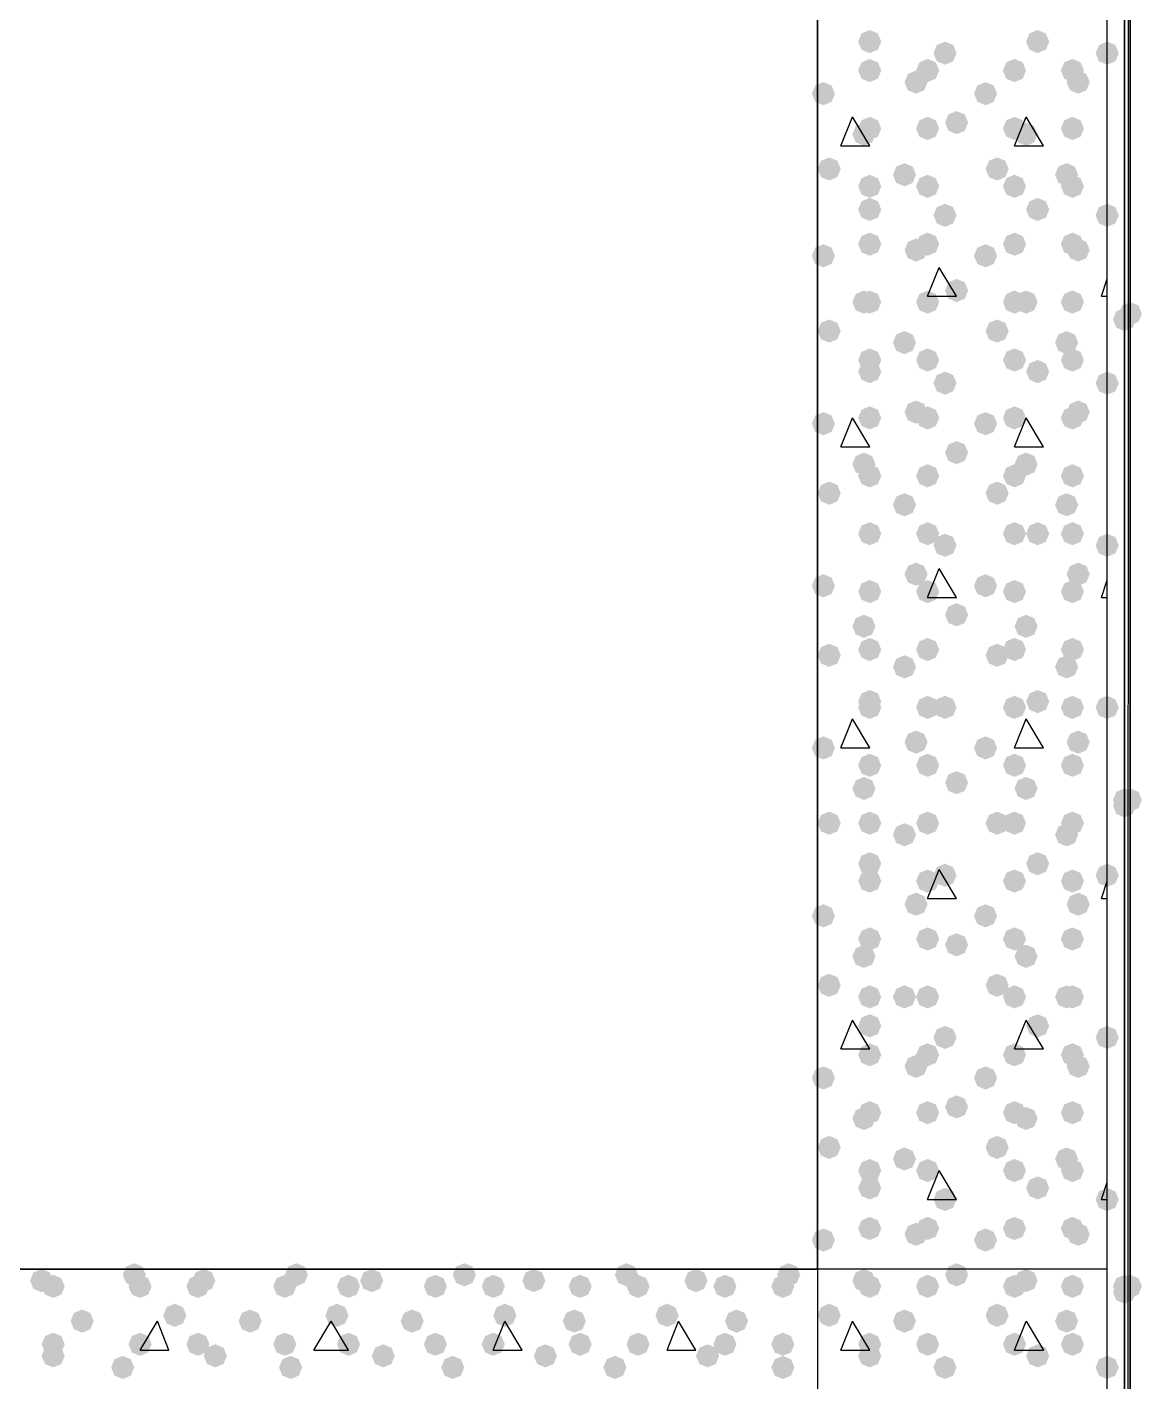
# Model space of a CAD drawing. Header units: millimetres. Extents: x 0 to 420, y 0 to 297.
# Drawn here: x 372.77 to 380.92, y 161.78 to 171.68 of the extents above; entities that cross this region are included whole.
import ezdxf

# ---------------------------------------------------------------- set-up
doc = ezdxf.new("R2010")
doc.units = ezdxf.units.MM
doc.layers.get('0').update_dxf_attribs({"linetype": 'CONTINUOUS'})

msp = doc.modelspace()

# ---------------------------------------------------------------- hatches: boundary and pattern name
at = {"true_color": 0x000007}
h = msp.add_hatch(color=0, dxfattribs=at)
h.paths.add_polyline_path([(380.788333, 226.271667), (380.788333, 82.677)], flags=0)
h.paths.add_polyline_path([(380.788333, 82.677), (380.788333, 226.271667)], flags=0)
at = {"true_color": 0x000008}
for points in [[(379.010333, 171.577), (378.985463, 171.517204), (378.925667, 171.492333), (378.865871, 171.517204), (378.841, 171.577), (378.865871, 171.636796), (378.925667, 171.661667), (378.985462, 171.636796)], [(379.560667, 171.492333), (379.535796, 171.432537), (379.476, 171.407667), (379.416204, 171.432537), (379.391333, 171.492333), (379.416204, 171.552129), (379.476, 171.577), (379.535796, 171.552129)], [(380.238, 171.577), (380.213129, 171.517204), (380.153333, 171.492333), (380.093538, 171.517204), (380.068667, 171.577), (380.093537, 171.636796), (380.153333, 171.661667), (380.213129, 171.636796)], [(380.746, 171.492333), (380.721129, 171.432537), (380.661333, 171.407667), (380.601537, 171.432537), (380.576667, 171.492333), (380.601537, 171.552129), (380.661333, 171.577), (380.721129, 171.552129)], [(379.010333, 171.365333), (378.985463, 171.305537), (378.925667, 171.280667), (378.865871, 171.305537), (378.841, 171.365333), (378.865871, 171.425129), (378.925667, 171.45), (378.985462, 171.425129)], [(379.433667, 171.365333), (379.408796, 171.305537), (379.349, 171.280667), (379.289204, 171.305537), (379.264333, 171.365333), (379.289204, 171.425129), (379.349, 171.45), (379.408796, 171.425129)], [(380.068667, 171.365333), (380.043796, 171.305537), (379.984, 171.280667), (379.924204, 171.305537), (379.899333, 171.365333), (379.924204, 171.425129), (379.984, 171.45), (380.043796, 171.425129)], [(380.492, 171.365333), (380.467129, 171.305537), (380.407333, 171.280667), (380.347538, 171.305537), (380.322667, 171.365333), (380.347537, 171.425129), (380.407333, 171.45), (380.467129, 171.425129)], [(378.671667, 171.196), (378.646796, 171.136204), (378.587, 171.111333), (378.527204, 171.136204), (378.502333, 171.196), (378.527204, 171.255796), (378.587, 171.280667), (378.646796, 171.255796)], [(379.349, 171.280667), (379.324129, 171.220871), (379.264333, 171.196), (379.204538, 171.220871), (379.179667, 171.280667), (379.204537, 171.340462), (379.264333, 171.365333), (379.324129, 171.340463)], [(379.857, 171.196), (379.832129, 171.136204), (379.772333, 171.111333), (379.712538, 171.136204), (379.687667, 171.196), (379.712537, 171.255796), (379.772333, 171.280667), (379.832129, 171.255796)], [(380.534333, 171.280667), (380.509462, 171.220871), (380.449667, 171.196), (380.389871, 171.220871), (380.365, 171.280667), (380.389871, 171.340462), (380.449667, 171.365333), (380.509462, 171.340463)], [(378.968, 170.899667), (378.943129, 170.839871), (378.883333, 170.815), (378.823537, 170.839871), (378.798667, 170.899667), (378.823537, 170.959462), (378.883333, 170.984333), (378.943129, 170.959463)], [(379.010333, 170.942), (378.985463, 170.882204), (378.925667, 170.857333), (378.865871, 170.882204), (378.841, 170.942), (378.865871, 171.001796), (378.925667, 171.026667), (378.985462, 171.001796)], [(379.433667, 170.942), (379.408796, 170.882204), (379.349, 170.857333), (379.289204, 170.882204), (379.264333, 170.942), (379.289204, 171.001796), (379.349, 171.026667), (379.408796, 171.001796)], [(379.645333, 170.984333), (379.620463, 170.924537), (379.560667, 170.899667), (379.500871, 170.924537), (379.476, 170.984333), (379.500871, 171.044129), (379.560667, 171.069), (379.620462, 171.044129)], [(380.068667, 170.942), (380.043796, 170.882204), (379.984, 170.857333), (379.924204, 170.882204), (379.899333, 170.942), (379.924204, 171.001796), (379.984, 171.026667), (380.043796, 171.001796)], [(380.153333, 170.899667), (380.128462, 170.839871), (380.068667, 170.815), (380.008871, 170.839871), (379.984, 170.899667), (380.008871, 170.959462), (380.068667, 170.984333), (380.128462, 170.959463)], [(380.492, 170.942), (380.467129, 170.882204), (380.407333, 170.857333), (380.347538, 170.882204), (380.322667, 170.942), (380.347537, 171.001796), (380.407333, 171.026667), (380.467129, 171.001796)], [(378.714, 170.645667), (378.689129, 170.585871), (378.629333, 170.561), (378.569537, 170.585871), (378.544667, 170.645667), (378.569537, 170.705462), (378.629333, 170.730333), (378.689129, 170.705463)], [(379.264333, 170.603333), (379.239462, 170.543537), (379.179667, 170.518667), (379.119871, 170.543537), (379.095, 170.603333), (379.119871, 170.663129), (379.179667, 170.688), (379.239462, 170.663129)], [(379.941667, 170.645667), (379.916796, 170.585871), (379.857, 170.561), (379.797204, 170.585871), (379.772333, 170.645667), (379.797204, 170.705462), (379.857, 170.730333), (379.916796, 170.705463)], [(380.449667, 170.603333), (380.424796, 170.543537), (380.365, 170.518667), (380.305204, 170.543537), (380.280333, 170.603333), (380.305204, 170.663129), (380.365, 170.688), (380.424796, 170.663129)], [(379.010333, 170.518667), (378.985463, 170.458871), (378.925667, 170.434), (378.865871, 170.458871), (378.841, 170.518667), (378.865871, 170.578462), (378.925667, 170.603333), (378.985462, 170.578463)], [(379.433667, 170.518667), (379.408796, 170.458871), (379.349, 170.434), (379.289204, 170.458871), (379.264333, 170.518667), (379.289204, 170.578462), (379.349, 170.603333), (379.408796, 170.578463)], [(380.068667, 170.518667), (380.043796, 170.458871), (379.984, 170.434), (379.924204, 170.458871), (379.899333, 170.518667), (379.924204, 170.578462), (379.984, 170.603333), (380.043796, 170.578463)], [(380.492, 170.518667), (380.467129, 170.458871), (380.407333, 170.434), (380.347538, 170.458871), (380.322667, 170.518667), (380.347537, 170.578462), (380.407333, 170.603333), (380.467129, 170.578463)], [(379.010333, 170.349333), (378.985463, 170.289537), (378.925667, 170.264667), (378.865871, 170.289537), (378.841, 170.349333), (378.865871, 170.409129), (378.925667, 170.434), (378.985462, 170.409129)], [(379.560667, 170.307), (379.535796, 170.247204), (379.476, 170.222333), (379.416204, 170.247204), (379.391333, 170.307), (379.416204, 170.366796), (379.476, 170.391667), (379.535796, 170.366796)], [(380.238, 170.349333), (380.213129, 170.289537), (380.153333, 170.264667), (380.093538, 170.289537), (380.068667, 170.349333), (380.093537, 170.409129), (380.153333, 170.434), (380.213129, 170.409129)], [(380.746, 170.307), (380.721129, 170.247204), (380.661333, 170.222333), (380.601537, 170.247204), (380.576667, 170.307), (380.601537, 170.366796), (380.661333, 170.391667), (380.721129, 170.366796)], [(378.671667, 170.010667), (378.646796, 169.950871), (378.587, 169.926), (378.527204, 169.950871), (378.502333, 170.010667), (378.527204, 170.070462), (378.587, 170.095333), (378.646796, 170.070463)], [(379.010333, 170.095333), (378.985463, 170.035537), (378.925667, 170.010667), (378.865871, 170.035537), (378.841, 170.095333), (378.865871, 170.155129), (378.925667, 170.18), (378.985462, 170.155129)], [(379.349, 170.053), (379.324129, 169.993204), (379.264333, 169.968333), (379.204538, 169.993204), (379.179667, 170.053), (379.204537, 170.112796), (379.264333, 170.137667), (379.324129, 170.112796)], [(379.433667, 170.095333), (379.408796, 170.035537), (379.349, 170.010667), (379.289204, 170.035537), (379.264333, 170.095333), (379.289204, 170.155129), (379.349, 170.18), (379.408796, 170.155129)], [(379.857, 170.010667), (379.832129, 169.950871), (379.772333, 169.926), (379.712538, 169.950871), (379.687667, 170.010667), (379.712537, 170.070462), (379.772333, 170.095333), (379.832129, 170.070463)], [(380.068667, 170.095333), (380.043796, 170.035537), (379.984, 170.010667), (379.924204, 170.035537), (379.899333, 170.095333), (379.924204, 170.155129), (379.984, 170.18), (380.043796, 170.155129)], [(380.492, 170.095333), (380.467129, 170.035537), (380.407333, 170.010667), (380.347538, 170.035537), (380.322667, 170.095333), (380.347537, 170.155129), (380.407333, 170.18), (380.467129, 170.155129)], [(380.534333, 170.053), (380.509462, 169.993204), (380.449667, 169.968333), (380.389871, 169.993204), (380.365, 170.053), (380.389871, 170.112796), (380.449667, 170.137667), (380.509462, 170.112796)], [(379.645333, 169.756667), (379.620463, 169.696871), (379.560667, 169.672), (379.500871, 169.696871), (379.476, 169.756667), (379.500871, 169.816462), (379.560667, 169.841333), (379.620462, 169.816463)], [(378.968, 169.672), (378.943129, 169.612204), (378.883333, 169.587333), (378.823537, 169.612204), (378.798667, 169.672), (378.823537, 169.731796), (378.883333, 169.756667), (378.943129, 169.731796)], [(379.010333, 169.672), (378.985463, 169.612204), (378.925667, 169.587333), (378.865871, 169.612204), (378.841, 169.672), (378.865871, 169.731796), (378.925667, 169.756667), (378.985462, 169.731796)], [(379.433667, 169.672), (379.408796, 169.612204), (379.349, 169.587333), (379.289204, 169.612204), (379.264333, 169.672), (379.289204, 169.731796), (379.349, 169.756667), (379.408796, 169.731796)], [(380.068667, 169.672), (380.043796, 169.612204), (379.984, 169.587333), (379.924204, 169.612204), (379.899333, 169.672), (379.924204, 169.731796), (379.984, 169.756667), (380.043796, 169.731796)], [(380.153333, 169.672), (380.128462, 169.612204), (380.068667, 169.587333), (380.008871, 169.612204), (379.984, 169.672), (380.008871, 169.731796), (380.068667, 169.756667), (380.128462, 169.731796)], [(380.492, 169.672), (380.467129, 169.612204), (380.407333, 169.587333), (380.347538, 169.612204), (380.322667, 169.672), (380.347537, 169.731796), (380.407333, 169.756667), (380.467129, 169.731796)], [(378.714, 169.460333), (378.689129, 169.400537), (378.629333, 169.375667), (378.569537, 169.400537), (378.544667, 169.460333), (378.569537, 169.520129), (378.629333, 169.545), (378.689129, 169.520129)], [(379.941667, 169.460333), (379.916796, 169.400537), (379.857, 169.375667), (379.797204, 169.400537), (379.772333, 169.460333), (379.797204, 169.520129), (379.857, 169.545), (379.916796, 169.520129)], [(379.264333, 169.375667), (379.239462, 169.315871), (379.179667, 169.291), (379.119871, 169.315871), (379.095, 169.375667), (379.119871, 169.435462), (379.179667, 169.460333), (379.239462, 169.435463)], [(380.449667, 169.375667), (380.424796, 169.315871), (380.365, 169.291), (380.305204, 169.315871), (380.280333, 169.375667), (380.305204, 169.435462), (380.365, 169.460333), (380.424796, 169.435463)], [(379.010333, 169.248667), (378.985463, 169.188871), (378.925667, 169.164), (378.865871, 169.188871), (378.841, 169.248667), (378.865871, 169.308462), (378.925667, 169.333333), (378.985462, 169.308463)], [(379.433667, 169.248667), (379.408796, 169.188871), (379.349, 169.164), (379.289204, 169.188871), (379.264333, 169.248667), (379.289204, 169.308462), (379.349, 169.333333), (379.408796, 169.308463)], [(380.068667, 169.248667), (380.043796, 169.188871), (379.984, 169.164), (379.924204, 169.188871), (379.899333, 169.248667), (379.924204, 169.308462), (379.984, 169.333333), (380.043796, 169.308463)], [(380.492, 169.248667), (380.467129, 169.188871), (380.407333, 169.164), (380.347538, 169.188871), (380.322667, 169.248667), (380.347537, 169.308462), (380.407333, 169.333333), (380.467129, 169.308463)], [(379.010333, 169.164), (378.985463, 169.104204), (378.925667, 169.079333), (378.865871, 169.104204), (378.841, 169.164), (378.865871, 169.223796), (378.925667, 169.248667), (378.985462, 169.223796)], [(380.238, 169.164), (380.213129, 169.104204), (380.153333, 169.079333), (380.093538, 169.104204), (380.068667, 169.164), (380.093537, 169.223796), (380.153333, 169.248667), (380.213129, 169.223796)], [(379.560667, 169.079333), (379.535796, 169.019537), (379.476, 168.994667), (379.416204, 169.019537), (379.391333, 169.079333), (379.416204, 169.139129), (379.476, 169.164), (379.535796, 169.139129)], [(380.746, 169.079333), (380.721129, 169.019537), (380.661333, 168.994667), (380.601537, 169.019537), (380.576667, 169.079333), (380.601537, 169.139129), (380.661333, 169.164), (380.721129, 169.139129)], [(379.010333, 168.825333), (378.985463, 168.765537), (378.925667, 168.740667), (378.865871, 168.765537), (378.841, 168.825333), (378.865871, 168.885129), (378.925667, 168.91), (378.985462, 168.885129)], [(379.349, 168.867667), (379.324129, 168.807871), (379.264333, 168.783), (379.204538, 168.807871), (379.179667, 168.867667), (379.204537, 168.927462), (379.264333, 168.952333), (379.324129, 168.927463)], [(379.433667, 168.825333), (379.408796, 168.765537), (379.349, 168.740667), (379.289204, 168.765537), (379.264333, 168.825333), (379.289204, 168.885129), (379.349, 168.91), (379.408796, 168.885129)], [(380.068667, 168.825333), (380.043796, 168.765537), (379.984, 168.740667), (379.924204, 168.765537), (379.899333, 168.825333), (379.924204, 168.885129), (379.984, 168.91), (380.043796, 168.885129)], [(380.492, 168.825333), (380.467129, 168.765537), (380.407333, 168.740667), (380.347538, 168.765537), (380.322667, 168.825333), (380.347537, 168.885129), (380.407333, 168.91), (380.467129, 168.885129)], [(380.534333, 168.867667), (380.509462, 168.807871), (380.449667, 168.783), (380.389871, 168.807871), (380.365, 168.867667), (380.389871, 168.927462), (380.449667, 168.952333), (380.509462, 168.927463)], [(378.671667, 168.783), (378.646796, 168.723204), (378.587, 168.698333), (378.527204, 168.723204), (378.502333, 168.783), (378.527204, 168.842796), (378.587, 168.867667), (378.646796, 168.842796)], [(379.857, 168.783), (379.832129, 168.723204), (379.772333, 168.698333), (379.712538, 168.723204), (379.687667, 168.783), (379.712537, 168.842796), (379.772333, 168.867667), (379.832129, 168.842796)], [(379.645333, 168.571333), (379.620463, 168.511537), (379.560667, 168.486667), (379.500871, 168.511537), (379.476, 168.571333), (379.500871, 168.631129), (379.560667, 168.656), (379.620462, 168.631129)], [(378.968, 168.486667), (378.943129, 168.426871), (378.883333, 168.402), (378.823537, 168.426871), (378.798667, 168.486667), (378.823537, 168.546462), (378.883333, 168.571333), (378.943129, 168.546463)], [(380.153333, 168.486667), (380.128462, 168.426871), (380.068667, 168.402), (380.008871, 168.426871), (379.984, 168.486667), (380.008871, 168.546462), (380.068667, 168.571333), (380.128462, 168.546463)], [(379.010333, 168.402), (378.985463, 168.342204), (378.925667, 168.317333), (378.865871, 168.342204), (378.841, 168.402), (378.865871, 168.461796), (378.925667, 168.486667), (378.985462, 168.461796)], [(379.433667, 168.402), (379.408796, 168.342204), (379.349, 168.317333), (379.289204, 168.342204), (379.264333, 168.402), (379.289204, 168.461796), (379.349, 168.486667), (379.408796, 168.461796)], [(380.068667, 168.402), (380.043796, 168.342204), (379.984, 168.317333), (379.924204, 168.342204), (379.899333, 168.402), (379.924204, 168.461796), (379.984, 168.486667), (380.043796, 168.461796)], [(380.492, 168.402), (380.467129, 168.342204), (380.407333, 168.317333), (380.347538, 168.342204), (380.322667, 168.402), (380.347537, 168.461796), (380.407333, 168.486667), (380.467129, 168.461796)], [(378.714, 168.275), (378.689129, 168.215204), (378.629333, 168.190333), (378.569537, 168.215204), (378.544667, 168.275), (378.569537, 168.334796), (378.629333, 168.359667), (378.689129, 168.334796)], [(379.941667, 168.275), (379.916796, 168.215204), (379.857, 168.190333), (379.797204, 168.215204), (379.772333, 168.275), (379.797204, 168.334796), (379.857, 168.359667), (379.916796, 168.334796)], [(379.264333, 168.190333), (379.239462, 168.130537), (379.179667, 168.105667), (379.119871, 168.130537), (379.095, 168.190333), (379.119871, 168.250129), (379.179667, 168.275), (379.239462, 168.250129)], [(380.449667, 168.190333), (380.424796, 168.130537), (380.365, 168.105667), (380.305204, 168.130537), (380.280333, 168.190333), (380.305204, 168.250129), (380.365, 168.275), (380.424796, 168.250129)], [(379.010333, 167.978667), (378.985463, 167.918871), (378.925667, 167.894), (378.865871, 167.918871), (378.841, 167.978667), (378.865871, 168.038462), (378.925667, 168.063333), (378.985462, 168.038463)], [(379.010333, 167.978667), (378.985463, 167.918871), (378.925667, 167.894), (378.865871, 167.918871), (378.841, 167.978667), (378.865871, 168.038462), (378.925667, 168.063333), (378.985462, 168.038463)], [(379.433667, 167.978667), (379.408796, 167.918871), (379.349, 167.894), (379.289204, 167.918871), (379.264333, 167.978667), (379.289204, 168.038462), (379.349, 168.063333), (379.408796, 168.038463)], [(380.068667, 167.978667), (380.043796, 167.918871), (379.984, 167.894), (379.924204, 167.918871), (379.899333, 167.978667), (379.924204, 168.038462), (379.984, 168.063333), (380.043796, 168.038463)], [(380.238, 167.978667), (380.213129, 167.918871), (380.153333, 167.894), (380.093538, 167.918871), (380.068667, 167.978667), (380.093537, 168.038462), (380.153333, 168.063333), (380.213129, 168.038463)], [(380.492, 167.978667), (380.467129, 167.918871), (380.407333, 167.894), (380.347538, 167.918871), (380.322667, 167.978667), (380.347537, 168.038462), (380.407333, 168.063333), (380.467129, 168.038463)], [(379.560667, 167.894), (379.535796, 167.834204), (379.476, 167.809333), (379.416204, 167.834204), (379.391333, 167.894), (379.416204, 167.953796), (379.476, 167.978667), (379.535796, 167.953796)], [(380.746, 167.894), (380.721129, 167.834204), (380.661333, 167.809333), (380.601537, 167.834204), (380.576667, 167.894), (380.601537, 167.953796), (380.661333, 167.978667), (380.721129, 167.953796)], [(379.349, 167.682333), (379.324129, 167.622537), (379.264333, 167.597667), (379.204538, 167.622537), (379.179667, 167.682333), (379.204537, 167.742129), (379.264333, 167.767), (379.324129, 167.742129)], [(380.534333, 167.682333), (380.509462, 167.622537), (380.449667, 167.597667), (380.389871, 167.622537), (380.365, 167.682333), (380.389871, 167.742129), (380.449667, 167.767), (380.509462, 167.742129)], [(378.671667, 167.597667), (378.646796, 167.537871), (378.587, 167.513), (378.527204, 167.537871), (378.502333, 167.597667), (378.527204, 167.657462), (378.587, 167.682333), (378.646796, 167.657463)], [(379.010333, 167.555333), (378.985463, 167.495537), (378.925667, 167.470667), (378.865871, 167.495537), (378.841, 167.555333), (378.865871, 167.615129), (378.925667, 167.64), (378.985462, 167.615129)], [(379.433667, 167.555333), (379.408796, 167.495537), (379.349, 167.470667), (379.289204, 167.495537), (379.264333, 167.555333), (379.289204, 167.615129), (379.349, 167.64), (379.408796, 167.615129)], [(379.857, 167.597667), (379.832129, 167.537871), (379.772333, 167.513), (379.712538, 167.537871), (379.687667, 167.597667), (379.712537, 167.657462), (379.772333, 167.682333), (379.832129, 167.657463)], [(380.068667, 167.555333), (380.043796, 167.495537), (379.984, 167.470667), (379.924204, 167.495537), (379.899333, 167.555333), (379.924204, 167.615129), (379.984, 167.64), (380.043796, 167.615129)], [(380.492, 167.555333), (380.467129, 167.495537), (380.407333, 167.470667), (380.347538, 167.495537), (380.322667, 167.555333), (380.347537, 167.615129), (380.407333, 167.64), (380.467129, 167.615129)], [(379.645333, 167.386), (379.620463, 167.326204), (379.560667, 167.301333), (379.500871, 167.326204), (379.476, 167.386), (379.500871, 167.445796), (379.560667, 167.470667), (379.620462, 167.445796)], [(378.968, 167.301333), (378.943129, 167.241537), (378.883333, 167.216667), (378.823537, 167.241537), (378.798667, 167.301333), (378.823537, 167.361129), (378.883333, 167.386), (378.943129, 167.361129)], [(380.153333, 167.301333), (380.128462, 167.241537), (380.068667, 167.216667), (380.008871, 167.241537), (379.984, 167.301333), (380.008871, 167.361129), (380.068667, 167.386), (380.128462, 167.361129)], [(379.010333, 167.132), (378.985463, 167.072204), (378.925667, 167.047333), (378.865871, 167.072204), (378.841, 167.132), (378.865871, 167.191796), (378.925667, 167.216667), (378.985462, 167.191796)], [(379.433667, 167.132), (379.408796, 167.072204), (379.349, 167.047333), (379.289204, 167.072204), (379.264333, 167.132), (379.289204, 167.191796), (379.349, 167.216667), (379.408796, 167.191796)], [(380.068667, 167.132), (380.043796, 167.072204), (379.984, 167.047333), (379.924204, 167.072204), (379.899333, 167.132), (379.924204, 167.191796), (379.984, 167.216667), (380.043796, 167.191796)], [(380.492, 167.132), (380.467129, 167.072204), (380.407333, 167.047333), (380.347538, 167.072204), (380.322667, 167.132), (380.347537, 167.191796), (380.407333, 167.216667), (380.467129, 167.191796)], [(378.714, 167.089667), (378.689129, 167.029871), (378.629333, 167.005), (378.569537, 167.029871), (378.544667, 167.089667), (378.569537, 167.149462), (378.629333, 167.174333), (378.689129, 167.149463)], [(379.941667, 167.089667), (379.916796, 167.029871), (379.857, 167.005), (379.797204, 167.029871), (379.772333, 167.089667), (379.797204, 167.149462), (379.857, 167.174333), (379.916796, 167.149463)], [(379.264333, 167.005), (379.239462, 166.945204), (379.179667, 166.920333), (379.119871, 166.945204), (379.095, 167.005), (379.119871, 167.064796), (379.179667, 167.089667), (379.239462, 167.064796)], [(380.449667, 167.005), (380.424796, 166.945204), (380.365, 166.920333), (380.305204, 166.945204), (380.280333, 167.005), (380.305204, 167.064796), (380.365, 167.089667), (380.424796, 167.064796)], [(379.010333, 166.751), (378.985463, 166.691204), (378.925667, 166.666333), (378.865871, 166.691204), (378.841, 166.751), (378.865871, 166.810796), (378.925667, 166.835667), (378.985462, 166.810796)], [(380.238, 166.751), (380.213129, 166.691204), (380.153333, 166.666333), (380.093538, 166.691204), (380.068667, 166.751), (380.093537, 166.810796), (380.153333, 166.835667), (380.213129, 166.810796)], [(379.010333, 166.708667), (378.985463, 166.648871), (378.925667, 166.624), (378.865871, 166.648871), (378.841, 166.708667), (378.865871, 166.768462), (378.925667, 166.793333), (378.985462, 166.768463)], [(379.433667, 166.708667), (379.408796, 166.648871), (379.349, 166.624), (379.289204, 166.648871), (379.264333, 166.708667), (379.289204, 166.768462), (379.349, 166.793333), (379.408796, 166.768463)], [(379.560667, 166.708667), (379.535796, 166.648871), (379.476, 166.624), (379.416204, 166.648871), (379.391333, 166.708667), (379.416204, 166.768462), (379.476, 166.793333), (379.535796, 166.768463)], [(380.068667, 166.708667), (380.043796, 166.648871), (379.984, 166.624), (379.924204, 166.648871), (379.899333, 166.708667), (379.924204, 166.768462), (379.984, 166.793333), (380.043796, 166.768463)], [(380.492, 166.708667), (380.467129, 166.648871), (380.407333, 166.624), (380.347538, 166.648871), (380.322667, 166.708667), (380.347537, 166.768462), (380.407333, 166.793333), (380.467129, 166.768463)], [(380.746, 166.708667), (380.721129, 166.648871), (380.661333, 166.624), (380.601537, 166.648871), (380.576667, 166.708667), (380.601537, 166.768462), (380.661333, 166.793333), (380.721129, 166.768463)], [(379.349, 166.454667), (379.324129, 166.394871), (379.264333, 166.37), (379.204538, 166.394871), (379.179667, 166.454667), (379.204537, 166.514462), (379.264333, 166.539333), (379.324129, 166.514463)], [(380.534333, 166.454667), (380.509462, 166.394871), (380.449667, 166.37), (380.389871, 166.394871), (380.365, 166.454667), (380.389871, 166.514462), (380.449667, 166.539333), (380.509462, 166.514463)], [(378.671667, 166.412333), (378.646796, 166.352537), (378.587, 166.327667), (378.527204, 166.352537), (378.502333, 166.412333), (378.527204, 166.472129), (378.587, 166.497), (378.646796, 166.472129)], [(379.857, 166.412333), (379.832129, 166.352537), (379.772333, 166.327667), (379.712538, 166.352537), (379.687667, 166.412333), (379.712537, 166.472129), (379.772333, 166.497), (379.832129, 166.472129)], [(379.010333, 166.285333), (378.985463, 166.225537), (378.925667, 166.200667), (378.865871, 166.225537), (378.841, 166.285333), (378.865871, 166.345129), (378.925667, 166.37), (378.985462, 166.345129)], [(379.433667, 166.285333), (379.408796, 166.225537), (379.349, 166.200667), (379.289204, 166.225537), (379.264333, 166.285333), (379.289204, 166.345129), (379.349, 166.37), (379.408796, 166.345129)], [(380.068667, 166.285333), (380.043796, 166.225537), (379.984, 166.200667), (379.924204, 166.225537), (379.899333, 166.285333), (379.924204, 166.345129), (379.984, 166.37), (380.043796, 166.345129)], [(380.492, 166.285333), (380.467129, 166.225537), (380.407333, 166.200667), (380.347538, 166.225537), (380.322667, 166.285333), (380.347537, 166.345129), (380.407333, 166.37), (380.467129, 166.345129)], [(379.645333, 166.158333), (379.620463, 166.098537), (379.560667, 166.073667), (379.500871, 166.098537), (379.476, 166.158333), (379.500871, 166.218129), (379.560667, 166.243), (379.620462, 166.218129)], [(378.968, 166.116), (378.943129, 166.056204), (378.883333, 166.031333), (378.823537, 166.056204), (378.798667, 166.116), (378.823537, 166.175796), (378.883333, 166.200667), (378.943129, 166.175796)], [(380.153333, 166.116), (380.128462, 166.056204), (380.068667, 166.031333), (380.008871, 166.056204), (379.984, 166.116), (380.008871, 166.175796), (380.068667, 166.200667), (380.128462, 166.175796)], [(378.714, 165.862), (378.689129, 165.802204), (378.629333, 165.777333), (378.569537, 165.802204), (378.544667, 165.862), (378.569537, 165.921796), (378.629333, 165.946667), (378.689129, 165.921796)], [(379.010333, 165.862), (378.985463, 165.802204), (378.925667, 165.777333), (378.865871, 165.802204), (378.841, 165.862), (378.865871, 165.921796), (378.925667, 165.946667), (378.985462, 165.921796)], [(379.433667, 165.862), (379.408796, 165.802204), (379.349, 165.777333), (379.289204, 165.802204), (379.264333, 165.862), (379.289204, 165.921796), (379.349, 165.946667), (379.408796, 165.921796)], [(379.941667, 165.862), (379.916796, 165.802204), (379.857, 165.777333), (379.797204, 165.802204), (379.772333, 165.862), (379.797204, 165.921796), (379.857, 165.946667), (379.916796, 165.921796)], [(380.068667, 165.862), (380.043796, 165.802204), (379.984, 165.777333), (379.924204, 165.802204), (379.899333, 165.862), (379.924204, 165.921796), (379.984, 165.946667), (380.043796, 165.921796)], [(380.492, 165.862), (380.467129, 165.802204), (380.407333, 165.777333), (380.347538, 165.802204), (380.322667, 165.862), (380.347537, 165.921796), (380.407333, 165.946667), (380.467129, 165.921796)], [(379.264333, 165.777333), (379.239462, 165.717537), (379.179667, 165.692667), (379.119871, 165.717537), (379.095, 165.777333), (379.119871, 165.837129), (379.179667, 165.862), (379.239462, 165.837129)], [(380.449667, 165.777333), (380.424796, 165.717537), (380.365, 165.692667), (380.305204, 165.717537), (380.280333, 165.777333), (380.305204, 165.837129), (380.365, 165.862), (380.424796, 165.837129)], [(379.010333, 165.565667), (378.985463, 165.505871), (378.925667, 165.481), (378.865871, 165.505871), (378.841, 165.565667), (378.865871, 165.625462), (378.925667, 165.650333), (378.985462, 165.625463)], [(380.238, 165.565667), (380.213129, 165.505871), (380.153333, 165.481), (380.093538, 165.505871), (380.068667, 165.565667), (380.093537, 165.625462), (380.153333, 165.650333), (380.213129, 165.625463)], [(379.560667, 165.481), (379.535796, 165.421204), (379.476, 165.396333), (379.416204, 165.421204), (379.391333, 165.481), (379.416204, 165.540796), (379.476, 165.565667), (379.535796, 165.540796)], [(380.746, 165.481), (380.721129, 165.421204), (380.661333, 165.396333), (380.601537, 165.421204), (380.576667, 165.481), (380.601537, 165.540796), (380.661333, 165.565667), (380.721129, 165.540796)], [(379.010333, 165.438667), (378.985463, 165.378871), (378.925667, 165.354), (378.865871, 165.378871), (378.841, 165.438667), (378.865871, 165.498462), (378.925667, 165.523333), (378.985462, 165.498463)], [(379.433667, 165.438667), (379.408796, 165.378871), (379.349, 165.354), (379.289204, 165.378871), (379.264333, 165.438667), (379.289204, 165.498462), (379.349, 165.523333), (379.408796, 165.498463)], [(380.068667, 165.438667), (380.043796, 165.378871), (379.984, 165.354), (379.924204, 165.378871), (379.899333, 165.438667), (379.924204, 165.498462), (379.984, 165.523333), (380.043796, 165.498463)], [(380.492, 165.438667), (380.467129, 165.378871), (380.407333, 165.354), (380.347538, 165.378871), (380.322667, 165.438667), (380.347537, 165.498462), (380.407333, 165.523333), (380.467129, 165.498463)], [(379.349, 165.269333), (379.324129, 165.209537), (379.264333, 165.184667), (379.204538, 165.209537), (379.179667, 165.269333), (379.204537, 165.329129), (379.264333, 165.354), (379.324129, 165.329129)], [(380.534333, 165.269333), (380.509462, 165.209537), (380.449667, 165.184667), (380.389871, 165.209537), (380.365, 165.269333), (380.389871, 165.329129), (380.449667, 165.354), (380.509462, 165.329129)], [(378.671667, 165.184667), (378.646796, 165.124871), (378.587, 165.1), (378.527204, 165.124871), (378.502333, 165.184667), (378.527204, 165.244462), (378.587, 165.269333), (378.646796, 165.244463)], [(379.857, 165.184667), (379.832129, 165.124871), (379.772333, 165.1), (379.712538, 165.124871), (379.687667, 165.184667), (379.712537, 165.244462), (379.772333, 165.269333), (379.832129, 165.244463)], [(379.010333, 165.015333), (378.985463, 164.955537), (378.925667, 164.930667), (378.865871, 164.955537), (378.841, 165.015333), (378.865871, 165.075129), (378.925667, 165.1), (378.985462, 165.075129)], [(379.433667, 165.015333), (379.408796, 164.955537), (379.349, 164.930667), (379.289204, 164.955537), (379.264333, 165.015333), (379.289204, 165.075129), (379.349, 165.1), (379.408796, 165.075129)], [(379.645333, 164.973), (379.620463, 164.913204), (379.560667, 164.888333), (379.500871, 164.913204), (379.476, 164.973), (379.500871, 165.032796), (379.560667, 165.057667), (379.620462, 165.032796)], [(380.068667, 165.015333), (380.043796, 164.955537), (379.984, 164.930667), (379.924204, 164.955537), (379.899333, 165.015333), (379.924204, 165.075129), (379.984, 165.1), (380.043796, 165.075129)], [(380.492, 165.015333), (380.467129, 164.955537), (380.407333, 164.930667), (380.347538, 164.955537), (380.322667, 165.015333), (380.347537, 165.075129), (380.407333, 165.1), (380.467129, 165.075129)], [(378.968, 164.888333), (378.943129, 164.828537), (378.883333, 164.803667), (378.823537, 164.828537), (378.798667, 164.888333), (378.823537, 164.948129), (378.883333, 164.973), (378.943129, 164.948129)], [(380.153333, 164.888333), (380.128462, 164.828537), (380.068667, 164.803667), (380.008871, 164.828537), (379.984, 164.888333), (380.008871, 164.948129), (380.068667, 164.973), (380.128462, 164.948129)], [(378.714, 164.676667), (378.689129, 164.616871), (378.629333, 164.592), (378.569537, 164.616871), (378.544667, 164.676667), (378.569537, 164.736462), (378.629333, 164.761333), (378.689129, 164.736463)], [(379.941667, 164.676667), (379.916796, 164.616871), (379.857, 164.592), (379.797204, 164.616871), (379.772333, 164.676667), (379.797204, 164.736462), (379.857, 164.761333), (379.916796, 164.736463)], [(379.010333, 164.592), (378.985463, 164.532204), (378.925667, 164.507333), (378.865871, 164.532204), (378.841, 164.592), (378.865871, 164.651796), (378.925667, 164.676667), (378.985462, 164.651796)], [(379.264333, 164.592), (379.239462, 164.532204), (379.179667, 164.507333), (379.119871, 164.532204), (379.095, 164.592), (379.119871, 164.651796), (379.179667, 164.676667), (379.239462, 164.651796)], [(379.433667, 164.592), (379.408796, 164.532204), (379.349, 164.507333), (379.289204, 164.532204), (379.264333, 164.592), (379.289204, 164.651796), (379.349, 164.676667), (379.408796, 164.651796)], [(380.068667, 164.592), (380.043796, 164.532204), (379.984, 164.507333), (379.924204, 164.532204), (379.899333, 164.592), (379.924204, 164.651796), (379.984, 164.676667), (380.043796, 164.651796)], [(380.449667, 164.592), (380.424796, 164.532204), (380.365, 164.507333), (380.305204, 164.532204), (380.280333, 164.592), (380.305204, 164.651796), (380.365, 164.676667), (380.424796, 164.651796)], [(380.492, 164.592), (380.467129, 164.532204), (380.407333, 164.507333), (380.347538, 164.532204), (380.322667, 164.592), (380.347537, 164.651796), (380.407333, 164.676667), (380.467129, 164.651796)], [(379.010333, 164.380333), (378.985463, 164.320537), (378.925667, 164.295667), (378.865871, 164.320537), (378.841, 164.380333), (378.865871, 164.440129), (378.925667, 164.465), (378.985462, 164.440129)], [(380.238, 164.380333), (380.213129, 164.320537), (380.153333, 164.295667), (380.093538, 164.320537), (380.068667, 164.380333), (380.093537, 164.440129), (380.153333, 164.465), (380.213129, 164.440129)], [(379.560667, 164.295667), (379.535796, 164.235871), (379.476, 164.211), (379.416204, 164.235871), (379.391333, 164.295667), (379.416204, 164.355462), (379.476, 164.380333), (379.535796, 164.355463)], [(380.746, 164.295667), (380.721129, 164.235871), (380.661333, 164.211), (380.601537, 164.235871), (380.576667, 164.295667), (380.601537, 164.355462), (380.661333, 164.380333), (380.721129, 164.355463)], [(379.010333, 164.168667), (378.985463, 164.108871), (378.925667, 164.084), (378.865871, 164.108871), (378.841, 164.168667), (378.865871, 164.228462), (378.925667, 164.253333), (378.985462, 164.228463)], [(379.433667, 164.168667), (379.408796, 164.108871), (379.349, 164.084), (379.289204, 164.108871), (379.264333, 164.168667), (379.289204, 164.228462), (379.349, 164.253333), (379.408796, 164.228463)], [(380.068667, 164.168667), (380.043796, 164.108871), (379.984, 164.084), (379.924204, 164.108871), (379.899333, 164.168667), (379.924204, 164.228462), (379.984, 164.253333), (380.043796, 164.228463)], [(380.492, 164.168667), (380.467129, 164.108871), (380.407333, 164.084), (380.347538, 164.108871), (380.322667, 164.168667), (380.347537, 164.228462), (380.407333, 164.253333), (380.467129, 164.228463)], [(379.349, 164.084), (379.324129, 164.024204), (379.264333, 163.999333), (379.204538, 164.024204), (379.179667, 164.084), (379.204537, 164.143796), (379.264333, 164.168667), (379.324129, 164.143796)], [(380.534333, 164.084), (380.509462, 164.024204), (380.449667, 163.999333), (380.389871, 164.024204), (380.365, 164.084), (380.389871, 164.143796), (380.449667, 164.168667), (380.509462, 164.143796)], [(378.671667, 163.999333), (378.646796, 163.939537), (378.587, 163.914667), (378.527204, 163.939537), (378.502333, 163.999333), (378.527204, 164.059129), (378.587, 164.084), (378.646796, 164.059129)], [(379.857, 163.999333), (379.832129, 163.939537), (379.772333, 163.914667), (379.712538, 163.939537), (379.687667, 163.999333), (379.712537, 164.059129), (379.772333, 164.084), (379.832129, 164.059129)], [(379.645333, 163.787667), (379.620463, 163.727871), (379.560667, 163.703), (379.500871, 163.727871), (379.476, 163.787667), (379.500871, 163.847462), (379.560667, 163.872333), (379.620462, 163.847463)], [(378.968, 163.703), (378.943129, 163.643204), (378.883333, 163.618333), (378.823537, 163.643204), (378.798667, 163.703), (378.823537, 163.762796), (378.883333, 163.787667), (378.943129, 163.762796)], [(379.010333, 163.745333), (378.985463, 163.685537), (378.925667, 163.660667), (378.865871, 163.685537), (378.841, 163.745333), (378.865871, 163.805129), (378.925667, 163.83), (378.985462, 163.805129)], [(379.433667, 163.745333), (379.408796, 163.685537), (379.349, 163.660667), (379.289204, 163.685537), (379.264333, 163.745333), (379.289204, 163.805129), (379.349, 163.83), (379.408796, 163.805129)], [(380.068667, 163.745333), (380.043796, 163.685537), (379.984, 163.660667), (379.924204, 163.685537), (379.899333, 163.745333), (379.924204, 163.805129), (379.984, 163.83), (380.043796, 163.805129)], [(380.153333, 163.703), (380.128462, 163.643204), (380.068667, 163.618333), (380.008871, 163.643204), (379.984, 163.703), (380.008871, 163.762796), (380.068667, 163.787667), (380.128462, 163.762796)], [(380.492, 163.745333), (380.467129, 163.685537), (380.407333, 163.660667), (380.347538, 163.685537), (380.322667, 163.745333), (380.347537, 163.805129), (380.407333, 163.83), (380.467129, 163.805129)], [(378.714, 163.491333), (378.689129, 163.431537), (378.629333, 163.406667), (378.569537, 163.431537), (378.544667, 163.491333), (378.569537, 163.551129), (378.629333, 163.576), (378.689129, 163.551129)], [(379.941667, 163.491333), (379.916796, 163.431537), (379.857, 163.406667), (379.797204, 163.431537), (379.772333, 163.491333), (379.797204, 163.551129), (379.857, 163.576), (379.916796, 163.551129)], [(379.264333, 163.406667), (379.239462, 163.346871), (379.179667, 163.322), (379.119871, 163.346871), (379.095, 163.406667), (379.119871, 163.466462), (379.179667, 163.491333), (379.239462, 163.466463)], [(380.449667, 163.406667), (380.424796, 163.346871), (380.365, 163.322), (380.305204, 163.346871), (380.280333, 163.406667), (380.305204, 163.466462), (380.365, 163.491333), (380.424796, 163.466463)], [(379.010333, 163.322), (378.985463, 163.262204), (378.925667, 163.237333), (378.865871, 163.262204), (378.841, 163.322), (378.865871, 163.381796), (378.925667, 163.406667), (378.985462, 163.381796)], [(379.433667, 163.322), (379.408796, 163.262204), (379.349, 163.237333), (379.289204, 163.262204), (379.264333, 163.322), (379.289204, 163.381796), (379.349, 163.406667), (379.408796, 163.381796)], [(380.068667, 163.322), (380.043796, 163.262204), (379.984, 163.237333), (379.924204, 163.262204), (379.899333, 163.322), (379.924204, 163.381796), (379.984, 163.406667), (380.043796, 163.381796)], [(380.492, 163.322), (380.467129, 163.262204), (380.407333, 163.237333), (380.347538, 163.262204), (380.322667, 163.322), (380.347537, 163.381796), (380.407333, 163.406667), (380.467129, 163.381796)], [(379.010333, 163.195), (378.985463, 163.135204), (378.925667, 163.110333), (378.865871, 163.135204), (378.841, 163.195), (378.865871, 163.254796), (378.925667, 163.279667), (378.985462, 163.254796)], [(380.238, 163.195), (380.213129, 163.135204), (380.153333, 163.110333), (380.093538, 163.135204), (380.068667, 163.195), (380.093537, 163.254796), (380.153333, 163.279667), (380.213129, 163.254796)], [(379.560667, 163.110333), (379.535796, 163.050537), (379.476, 163.025667), (379.416204, 163.050537), (379.391333, 163.110333), (379.416204, 163.170129), (379.476, 163.195), (379.535796, 163.170129)], [(380.746, 163.110333), (380.721129, 163.050537), (380.661333, 163.025667), (380.601537, 163.050537), (380.576667, 163.110333), (380.601537, 163.170129), (380.661333, 163.195), (380.721129, 163.170129)], [(379.010333, 162.898667), (378.985463, 162.838871), (378.925667, 162.814), (378.865871, 162.838871), (378.841, 162.898667), (378.865871, 162.958462), (378.925667, 162.983333), (378.985462, 162.958463)], [(379.433667, 162.898667), (379.408796, 162.838871), (379.349, 162.814), (379.289204, 162.838871), (379.264333, 162.898667), (379.289204, 162.958462), (379.349, 162.983333), (379.408796, 162.958463)], [(380.068667, 162.898667), (380.043796, 162.838871), (379.984, 162.814), (379.924204, 162.838871), (379.899333, 162.898667), (379.924204, 162.958462), (379.984, 162.983333), (380.043796, 162.958463)], [(380.492, 162.898667), (380.467129, 162.838871), (380.407333, 162.814), (380.347538, 162.838871), (380.322667, 162.898667), (380.347537, 162.958462), (380.407333, 162.983333), (380.467129, 162.958463)], [(378.671667, 162.814), (378.646796, 162.754204), (378.587, 162.729333), (378.527204, 162.754204), (378.502333, 162.814), (378.527204, 162.873796), (378.587, 162.898667), (378.646796, 162.873796)], [(379.349, 162.856333), (379.324129, 162.796537), (379.264333, 162.771667), (379.204538, 162.796537), (379.179667, 162.856333), (379.204537, 162.916129), (379.264333, 162.941), (379.324129, 162.916129)], [(379.857, 162.814), (379.832129, 162.754204), (379.772333, 162.729333), (379.712538, 162.754204), (379.687667, 162.814), (379.712537, 162.873796), (379.772333, 162.898667), (379.832129, 162.873796)], [(380.534333, 162.856333), (380.509462, 162.796537), (380.449667, 162.771667), (380.389871, 162.796537), (380.365, 162.856333), (380.389871, 162.916129), (380.449667, 162.941), (380.509462, 162.916129)], [(372.956667, 162.517667), (372.931796, 162.457871), (372.872, 162.433), (372.812204, 162.457871), (372.787333, 162.517667), (372.812204, 162.577462), (372.872, 162.602333), (372.931796, 162.577463)], [(373.041333, 162.475333), (373.016462, 162.415537), (372.956667, 162.390667), (372.896871, 162.415537), (372.872, 162.475333), (372.896871, 162.535129), (372.956667, 162.56), (373.016462, 162.535129)], [(373.634, 162.56), (373.609129, 162.500204), (373.549333, 162.475333), (373.489537, 162.500204), (373.464667, 162.56), (373.489537, 162.619796), (373.549333, 162.644667), (373.609129, 162.619796)], [(373.676333, 162.475333), (373.651462, 162.415537), (373.591667, 162.390667), (373.531871, 162.415537), (373.507, 162.475333), (373.531871, 162.535129), (373.591667, 162.56), (373.651462, 162.535129)], [(374.099667, 162.475333), (374.074796, 162.415537), (374.015, 162.390667), (373.955204, 162.415537), (373.930333, 162.475333), (373.955204, 162.535129), (374.015, 162.56), (374.074796, 162.535129)], [(374.142, 162.517667), (374.117129, 162.457871), (374.057333, 162.433), (373.997538, 162.457871), (373.972667, 162.517667), (373.997537, 162.577462), (374.057333, 162.602333), (374.117129, 162.577463)], [(374.734667, 162.475333), (374.709796, 162.415537), (374.65, 162.390667), (374.590204, 162.415537), (374.565333, 162.475333), (374.590204, 162.535129), (374.65, 162.56), (374.709796, 162.535129)], [(374.819333, 162.56), (374.794462, 162.500204), (374.734667, 162.475333), (374.674871, 162.500204), (374.65, 162.56), (374.674871, 162.619796), (374.734667, 162.644667), (374.794462, 162.619796)], [(375.200333, 162.475333), (375.175462, 162.415537), (375.115667, 162.390667), (375.055871, 162.415537), (375.031, 162.475333), (375.055871, 162.535129), (375.115667, 162.56), (375.175462, 162.535129)], [(375.369667, 162.517667), (375.344796, 162.457871), (375.285, 162.433), (375.225204, 162.457871), (375.200333, 162.517667), (375.225204, 162.577462), (375.285, 162.602333), (375.344796, 162.577463)], [(375.835333, 162.475333), (375.810462, 162.415537), (375.750667, 162.390667), (375.690871, 162.415537), (375.666, 162.475333), (375.690871, 162.535129), (375.750667, 162.56), (375.810462, 162.535129)], [(376.047, 162.56), (376.022129, 162.500204), (375.962333, 162.475333), (375.902537, 162.500204), (375.877667, 162.56), (375.902537, 162.619796), (375.962333, 162.644667), (376.022129, 162.619796)], [(376.258667, 162.475333), (376.233796, 162.415537), (376.174, 162.390667), (376.114204, 162.415537), (376.089333, 162.475333), (376.114204, 162.535129), (376.174, 162.56), (376.233796, 162.535129)], [(376.555, 162.517667), (376.530129, 162.457871), (376.470333, 162.433), (376.410538, 162.457871), (376.385667, 162.517667), (376.410537, 162.577462), (376.470333, 162.602333), (376.530129, 162.577463)], [(376.893667, 162.475333), (376.868796, 162.415537), (376.809, 162.390667), (376.749204, 162.415537), (376.724333, 162.475333), (376.749204, 162.535129), (376.809, 162.56), (376.868796, 162.535129)], [(377.232333, 162.56), (377.207462, 162.500204), (377.147667, 162.475333), (377.087871, 162.500204), (377.063, 162.56), (377.087871, 162.619796), (377.147667, 162.644667), (377.207462, 162.619796)], [(377.317, 162.475333), (377.292129, 162.415537), (377.232333, 162.390667), (377.172537, 162.415537), (377.147667, 162.475333), (377.172537, 162.535129), (377.232333, 162.56), (377.292129, 162.535129)], [(377.740333, 162.517667), (377.715463, 162.457871), (377.655667, 162.433), (377.595871, 162.457871), (377.571, 162.517667), (377.595871, 162.577462), (377.655667, 162.602333), (377.715462, 162.577463)], [(377.952, 162.475333), (377.927129, 162.415537), (377.867333, 162.390667), (377.807538, 162.415537), (377.782667, 162.475333), (377.807537, 162.535129), (377.867333, 162.56), (377.927129, 162.535129)], [(378.375333, 162.475333), (378.350462, 162.415537), (378.290667, 162.390667), (378.230871, 162.415537), (378.206, 162.475333), (378.230871, 162.535129), (378.290667, 162.56), (378.350462, 162.535129)], [(378.417667, 162.56), (378.392796, 162.500204), (378.333, 162.475333), (378.273204, 162.500204), (378.248333, 162.56), (378.273204, 162.619796), (378.333, 162.644667), (378.392796, 162.619796)], [(373.253, 162.221333), (373.228129, 162.161537), (373.168333, 162.136667), (373.108538, 162.161537), (373.083667, 162.221333), (373.108537, 162.281129), (373.168333, 162.306), (373.228129, 162.281129)], [(373.930333, 162.263667), (373.905463, 162.203871), (373.845667, 162.179), (373.785871, 162.203871), (373.761, 162.263667), (373.785871, 162.323462), (373.845667, 162.348333), (373.905462, 162.323463)], [(374.480667, 162.221333), (374.455796, 162.161537), (374.396, 162.136667), (374.336204, 162.161537), (374.311333, 162.221333), (374.336204, 162.281129), (374.396, 162.306), (374.455796, 162.281129)], [(375.115667, 162.263667), (375.090796, 162.203871), (375.031, 162.179), (374.971204, 162.203871), (374.946333, 162.263667), (374.971204, 162.323462), (375.031, 162.348333), (375.090796, 162.323463)], [(375.666, 162.221333), (375.641129, 162.161537), (375.581333, 162.136667), (375.521538, 162.161537), (375.496667, 162.221333), (375.521537, 162.281129), (375.581333, 162.306), (375.641129, 162.281129)], [(376.343333, 162.263667), (376.318463, 162.203871), (376.258667, 162.179), (376.198871, 162.203871), (376.174, 162.263667), (376.198871, 162.323462), (376.258667, 162.348333), (376.318462, 162.323463)], [(376.851333, 162.221333), (376.826462, 162.161537), (376.766667, 162.136667), (376.706871, 162.161537), (376.682, 162.221333), (376.706871, 162.281129), (376.766667, 162.306), (376.826462, 162.281129)], [(377.528667, 162.263667), (377.503796, 162.203871), (377.444, 162.179), (377.384204, 162.203871), (377.359333, 162.263667), (377.384204, 162.323462), (377.444, 162.348333), (377.503796, 162.323463)], [(378.036667, 162.221333), (378.011796, 162.161537), (377.952, 162.136667), (377.892204, 162.161537), (377.867333, 162.221333), (377.892204, 162.281129), (377.952, 162.306), (378.011796, 162.281129)], [(373.041333, 162.052), (373.016462, 161.992204), (372.956667, 161.967333), (372.896871, 161.992204), (372.872, 162.052), (372.896871, 162.111796), (372.956667, 162.136667), (373.016462, 162.111796)], [(373.676333, 162.052), (373.651462, 161.992204), (373.591667, 161.967333), (373.531871, 161.992204), (373.507, 162.052), (373.531871, 162.111796), (373.591667, 162.136667), (373.651462, 162.111796)], [(374.099667, 162.052), (374.074796, 161.992204), (374.015, 161.967333), (373.955204, 161.992204), (373.930333, 162.052), (373.955204, 162.111796), (374.015, 162.136667), (374.074796, 162.111796)], [(374.734667, 162.052), (374.709796, 161.992204), (374.65, 161.967333), (374.590204, 161.992204), (374.565333, 162.052), (374.590204, 162.111796), (374.65, 162.136667), (374.709796, 162.111796)], [(375.200333, 162.052), (375.175462, 161.992204), (375.115667, 161.967333), (375.055871, 161.992204), (375.031, 162.052), (375.055871, 162.111796), (375.115667, 162.136667), (375.175462, 162.111796)], [(375.835333, 162.052), (375.810462, 161.992204), (375.750667, 161.967333), (375.690871, 161.992204), (375.666, 162.052), (375.690871, 162.111796), (375.750667, 162.136667), (375.810462, 162.111796)], [(376.258667, 162.052), (376.233796, 161.992204), (376.174, 161.967333), (376.114204, 161.992204), (376.089333, 162.052), (376.114204, 162.111796), (376.174, 162.136667), (376.233796, 162.111796)], [(376.893667, 162.052), (376.868796, 161.992204), (376.809, 161.967333), (376.749204, 161.992204), (376.724333, 162.052), (376.749204, 162.111796), (376.809, 162.136667), (376.868796, 162.111796)], [(377.317, 162.052), (377.292129, 161.992204), (377.232333, 161.967333), (377.172537, 161.992204), (377.147667, 162.052), (377.172537, 162.111796), (377.232333, 162.136667), (377.292129, 162.111796)], [(377.952, 162.052), (377.927129, 161.992204), (377.867333, 161.967333), (377.807538, 161.992204), (377.782667, 162.052), (377.807537, 162.111796), (377.867333, 162.136667), (377.927129, 162.111796)], [(378.375333, 162.052), (378.350462, 161.992204), (378.290667, 161.967333), (378.230871, 161.992204), (378.206, 162.052), (378.230871, 162.111796), (378.290667, 162.136667), (378.350462, 162.111796)], [(373.041333, 161.967333), (373.016462, 161.907537), (372.956667, 161.882667), (372.896871, 161.907537), (372.872, 161.967333), (372.896871, 162.027129), (372.956667, 162.052), (373.016462, 162.027129)], [(373.549333, 161.882667), (373.524462, 161.822871), (373.464667, 161.798), (373.404871, 161.822871), (373.38, 161.882667), (373.404871, 161.942462), (373.464667, 161.967333), (373.524462, 161.942463)], [(374.226667, 161.967333), (374.201796, 161.907537), (374.142, 161.882667), (374.082204, 161.907537), (374.057333, 161.967333), (374.082204, 162.027129), (374.142, 162.052), (374.201796, 162.027129)], [(374.777, 161.882667), (374.752129, 161.822871), (374.692333, 161.798), (374.632538, 161.822871), (374.607667, 161.882667), (374.632537, 161.942462), (374.692333, 161.967333), (374.752129, 161.942463)], [(375.454333, 161.967333), (375.429463, 161.907537), (375.369667, 161.882667), (375.309871, 161.907537), (375.285, 161.967333), (375.309871, 162.027129), (375.369667, 162.052), (375.429462, 162.027129)], [(375.962333, 161.882667), (375.937462, 161.822871), (375.877667, 161.798), (375.817871, 161.822871), (375.793, 161.882667), (375.817871, 161.942462), (375.877667, 161.967333), (375.937462, 161.942463)], [(376.639667, 161.967333), (376.614796, 161.907537), (376.555, 161.882667), (376.495204, 161.907537), (376.470333, 161.967333), (376.495204, 162.027129), (376.555, 162.052), (376.614796, 162.027129)], [(377.147667, 161.882667), (377.122796, 161.822871), (377.063, 161.798), (377.003204, 161.822871), (376.978333, 161.882667), (377.003204, 161.942462), (377.063, 161.967333), (377.122796, 161.942463)], [(377.825, 161.967333), (377.800129, 161.907537), (377.740333, 161.882667), (377.680538, 161.907537), (377.655667, 161.967333), (377.680537, 162.027129), (377.740333, 162.052), (377.800129, 162.027129)], [(378.375333, 161.882667), (378.350462, 161.822871), (378.290667, 161.798), (378.230871, 161.822871), (378.206, 161.882667), (378.230871, 161.942462), (378.290667, 161.967333), (378.350462, 161.942463)]]:
    msp.add_hatch(color=0, dxfattribs=at).paths.add_polyline_path(points, flags=0)
at = {"true_color": 0x0000fe}
for points in [[(380.873, 169.545), (380.848129, 169.485204), (380.788333, 169.460333), (380.728538, 169.485204), (380.703667, 169.545), (380.728537, 169.604796), (380.788333, 169.629667), (380.848129, 169.604796)], [(380.873, 169.545), (380.848129, 169.485204), (380.788333, 169.460333), (380.728538, 169.485204), (380.703667, 169.545), (380.728537, 169.604796), (380.788333, 169.629667), (380.848129, 169.604796)], [(380.873, 169.545), (380.848129, 169.485204), (380.788333, 169.460333), (380.728538, 169.485204), (380.703667, 169.545), (380.728537, 169.604796), (380.788333, 169.629667), (380.848129, 169.604796)], [(380.915333, 169.587333), (380.890463, 169.527537), (380.830667, 169.502667), (380.770871, 169.527537), (380.746, 169.587333), (380.770871, 169.647129), (380.830667, 169.672), (380.890462, 169.647129)], [(380.873, 166.031333), (380.848129, 165.971537), (380.788333, 165.946667), (380.728538, 165.971537), (380.703667, 166.031333), (380.728537, 166.091129), (380.788333, 166.116), (380.848129, 166.091129)], [(380.873, 165.989), (380.848129, 165.929204), (380.788333, 165.904333), (380.728538, 165.929204), (380.703667, 165.989), (380.728537, 166.048796), (380.788333, 166.073667), (380.848129, 166.048796)], [(380.873, 165.989), (380.848129, 165.929204), (380.788333, 165.904333), (380.728538, 165.929204), (380.703667, 165.989), (380.728537, 166.048796), (380.788333, 166.073667), (380.848129, 166.048796)], [(380.915333, 166.031333), (380.890463, 165.971537), (380.830667, 165.946667), (380.770871, 165.971537), (380.746, 166.031333), (380.770871, 166.091129), (380.830667, 166.116), (380.890462, 166.091129)], [(380.873, 162.475333), (380.848129, 162.415537), (380.788333, 162.390667), (380.728538, 162.415537), (380.703667, 162.475333), (380.728537, 162.535129), (380.788333, 162.56), (380.848129, 162.535129)], [(380.873, 162.475333), (380.848129, 162.415537), (380.788333, 162.390667), (380.728538, 162.415537), (380.703667, 162.475333), (380.728537, 162.535129), (380.788333, 162.56), (380.848129, 162.535129)], [(380.915333, 162.475333), (380.890463, 162.415537), (380.830667, 162.390667), (380.770871, 162.415537), (380.746, 162.475333), (380.770871, 162.535129), (380.830667, 162.56), (380.890462, 162.535129)], [(380.873, 162.433), (380.848129, 162.373204), (380.788333, 162.348333), (380.728538, 162.373204), (380.703667, 162.433), (380.728537, 162.492796), (380.788333, 162.517667), (380.848129, 162.492796)]]:
    msp.add_hatch(color=0, dxfattribs=at).paths.add_polyline_path(points, flags=0)
at = {"true_color": 0x000007}
for points in [[(378.968, 162.517667), (378.943129, 162.457871), (378.883333, 162.433), (378.823537, 162.457871), (378.798667, 162.517667), (378.823537, 162.577462), (378.883333, 162.602333), (378.943129, 162.577463)], [(379.010333, 162.475333), (378.985463, 162.415537), (378.925667, 162.390667), (378.865871, 162.415537), (378.841, 162.475333), (378.865871, 162.535129), (378.925667, 162.56), (378.985462, 162.535129)], [(379.433667, 162.475333), (379.408796, 162.415537), (379.349, 162.390667), (379.289204, 162.415537), (379.264333, 162.475333), (379.289204, 162.535129), (379.349, 162.56), (379.408796, 162.535129)], [(379.645333, 162.56), (379.620463, 162.500204), (379.560667, 162.475333), (379.500871, 162.500204), (379.476, 162.56), (379.500871, 162.619796), (379.560667, 162.644667), (379.620462, 162.619796)], [(380.068667, 162.475333), (380.043796, 162.415537), (379.984, 162.390667), (379.924204, 162.415537), (379.899333, 162.475333), (379.924204, 162.535129), (379.984, 162.56), (380.043796, 162.535129)], [(380.153333, 162.517667), (380.128462, 162.457871), (380.068667, 162.433), (380.008871, 162.457871), (379.984, 162.517667), (380.008871, 162.577462), (380.068667, 162.602333), (380.128462, 162.577463)], [(380.492, 162.475333), (380.467129, 162.415537), (380.407333, 162.390667), (380.347538, 162.415537), (380.322667, 162.475333), (380.347537, 162.535129), (380.407333, 162.56), (380.467129, 162.535129)], [(378.714, 162.263667), (378.689129, 162.203871), (378.629333, 162.179), (378.569537, 162.203871), (378.544667, 162.263667), (378.569537, 162.323462), (378.629333, 162.348333), (378.689129, 162.323463)], [(379.264333, 162.221333), (379.239462, 162.161537), (379.179667, 162.136667), (379.119871, 162.161537), (379.095, 162.221333), (379.119871, 162.281129), (379.179667, 162.306), (379.239462, 162.281129)], [(379.941667, 162.263667), (379.916796, 162.203871), (379.857, 162.179), (379.797204, 162.203871), (379.772333, 162.263667), (379.797204, 162.323462), (379.857, 162.348333), (379.916796, 162.323463)], [(380.449667, 162.221333), (380.424796, 162.161537), (380.365, 162.136667), (380.305204, 162.161537), (380.280333, 162.221333), (380.305204, 162.281129), (380.365, 162.306), (380.424796, 162.281129)], [(379.010333, 162.052), (378.985463, 161.992204), (378.925667, 161.967333), (378.865871, 161.992204), (378.841, 162.052), (378.865871, 162.111796), (378.925667, 162.136667), (378.985462, 162.111796)], [(379.433667, 162.052), (379.408796, 161.992204), (379.349, 161.967333), (379.289204, 161.992204), (379.264333, 162.052), (379.289204, 162.111796), (379.349, 162.136667), (379.408796, 162.111796)], [(380.068667, 162.052), (380.043796, 161.992204), (379.984, 161.967333), (379.924204, 161.992204), (379.899333, 162.052), (379.924204, 162.111796), (379.984, 162.136667), (380.043796, 162.111796)], [(380.492, 162.052), (380.467129, 161.992204), (380.407333, 161.967333), (380.347538, 161.992204), (380.322667, 162.052), (380.347537, 162.111796), (380.407333, 162.136667), (380.467129, 162.111796)], [(379.010333, 161.967333), (378.985463, 161.907537), (378.925667, 161.882667), (378.865871, 161.907537), (378.841, 161.967333), (378.865871, 162.027129), (378.925667, 162.052), (378.985462, 162.027129)], [(379.560667, 161.882667), (379.535796, 161.822871), (379.476, 161.798), (379.416204, 161.822871), (379.391333, 161.882667), (379.416204, 161.942462), (379.476, 161.967333), (379.535796, 161.942463)], [(380.238, 161.967333), (380.213129, 161.907537), (380.153333, 161.882667), (380.093538, 161.907537), (380.068667, 161.967333), (380.093537, 162.027129), (380.153333, 162.052), (380.213129, 162.027129)], [(380.746, 161.882667), (380.721129, 161.822871), (380.661333, 161.798), (380.601537, 161.822871), (380.576667, 161.882667), (380.601537, 161.942462), (380.661333, 161.967333), (380.721129, 161.942463)]]:
    msp.add_hatch(color=0, dxfattribs=at).paths.add_polyline_path(points, flags=0)

# ---------------------------------------------------------------- linework, layer by layer
at = {"color": 0, "true_color": 0x000007}
for points in [[(380.830667, 82.677), (380.830667, 226.356333), (380.788333, 226.356333)], [(380.788333, 226.314), (380.830667, 226.314), (380.788333, 82.677)], [(380.788333, 226.314), (380.788333, 82.677)], [(380.788333, 82.677), (380.788333, 226.271667), (380.788333, 226.314)], [(380.788333, 226.271667), (380.788333, 82.677)], [(380.830667, 226.314), (380.830667, 82.677)], [(378.544667, 181.694667), (378.544667, 162.602333)], [(380.661333, 162.602333), (380.661333, 181.694667)], [(378.544667, 162.602333), (366.564333, 162.602333)], [(378.714, 162.009667), (378.798667, 162.221333)], [(378.925667, 162.009667), (378.798667, 162.221333)], [(379.984, 162.009667), (380.068667, 162.221333), (380.195667, 162.009667)], [(378.714, 162.009667), (378.925667, 162.009667)], [(379.984, 162.009667), (380.195667, 162.009667)]]:
    msp.add_lwpolyline(points, dxfattribs=at)
for points in [[(380.788333, 226.314), (380.788333, 82.677)], [(380.788333, 226.271667), (380.788333, 82.677)], [(380.788333, 82.677), (380.788333, 226.271667)], [(32.469667, 183.811333), (32.469667, 160.485667), (380.661333, 160.485667), (380.661333, 183.811333), (218.228333, 183.811333), (218.228333, 204.978), (194.902667, 204.978), (194.902667, 183.811333)], [(32.469667, 183.811333), (32.469667, 160.485667), (380.661333, 160.485667), (380.661333, 183.811333), (218.228333, 183.811333), (218.228333, 204.978), (194.902667, 204.978), (194.902667, 183.811333)], [(378.544667, 162.602333), (378.544667, 160.485667), (380.661333, 160.485667), (380.661333, 162.602333)]]:
    msp.add_lwpolyline(points, close=True, dxfattribs=at)
at = {"color": 0, "true_color": 0x0000fd}
msp.add_lwpolyline([(34.586333, 162.602333), (378.544667, 162.602333), (378.544667, 181.694667), (216.111667, 181.694667), (216.111667, 202.861333), (197.019333, 202.861333), (197.019333, 181.694667), (34.586333, 181.694667)], close=True, dxfattribs=at)
at = {"color": 0, "true_color": 0x000008}
for points in [[(378.714, 170.815), (378.798667, 171.026667)], [(378.925667, 170.815), (378.798667, 171.026667)], [(379.984, 170.815), (380.068667, 171.026667)], [(380.195667, 170.815), (380.068667, 171.026667)], [(378.714, 170.815), (378.925667, 170.815)], [(379.984, 170.815), (380.195667, 170.815)], [(379.349, 169.714333), (379.433667, 169.926)], [(379.560667, 169.714333), (379.433667, 169.926)], [(380.619, 169.714333), (380.661333, 169.841333)], [(379.349, 169.714333), (379.560667, 169.714333)], [(380.619, 169.714333), (380.661333, 169.714333)], [(378.714, 168.613667), (378.798667, 168.825333)], [(378.925667, 168.613667), (378.798667, 168.825333)], [(379.984, 168.613667), (380.068667, 168.825333)], [(380.195667, 168.613667), (380.068667, 168.825333)], [(378.714, 168.613667), (378.925667, 168.613667)], [(379.984, 168.613667), (380.195667, 168.613667)], [(379.349, 167.513), (379.433667, 167.724667)], [(379.560667, 167.513), (379.433667, 167.724667)], [(380.619, 167.513), (380.661333, 167.64)], [(379.349, 167.513), (379.560667, 167.513)], [(380.619, 167.513), (380.661333, 167.513)], [(378.714, 166.412333), (378.798667, 166.624)], [(378.925667, 166.412333), (378.798667, 166.624)], [(379.984, 166.412333), (380.068667, 166.624)], [(380.195667, 166.412333), (380.068667, 166.624)], [(378.714, 166.412333), (378.925667, 166.412333)], [(379.984, 166.412333), (380.195667, 166.412333)], [(379.349, 165.311667), (379.433667, 165.523333)], [(379.560667, 165.311667), (379.433667, 165.523333)], [(380.619, 165.311667), (380.661333, 165.438667)], [(379.349, 165.311667), (379.560667, 165.311667)], [(380.619, 165.311667), (380.661333, 165.311667)], [(378.714, 164.211), (378.798667, 164.422667)], [(378.925667, 164.211), (378.798667, 164.422667)], [(379.984, 164.211), (380.068667, 164.422667)], [(380.195667, 164.211), (380.068667, 164.422667)], [(378.714, 164.211), (378.925667, 164.211)], [(379.984, 164.211), (380.195667, 164.211)], [(379.349, 163.110333), (379.433667, 163.322)], [(379.560667, 163.110333), (379.433667, 163.322)], [(380.619, 163.110333), (380.661333, 163.237333)], [(379.349, 163.110333), (379.560667, 163.110333)], [(380.619, 163.110333), (380.661333, 163.110333)], [(373.591667, 162.009667), (373.718667, 162.221333)], [(373.803333, 162.009667), (373.718667, 162.221333)], [(374.861667, 162.009667), (374.988667, 162.221333)], [(375.115667, 162.009667), (374.988667, 162.221333)], [(376.174, 162.009667), (376.258667, 162.221333)], [(376.385667, 162.009667), (376.258667, 162.221333)], [(377.444, 162.009667), (377.528667, 162.221333)], [(377.655667, 162.009667), (377.528667, 162.221333)], [(373.591667, 162.009667), (373.803333, 162.009667)], [(374.861667, 162.009667), (375.115667, 162.009667)], [(376.174, 162.009667), (376.385667, 162.009667)], [(377.444, 162.009667), (377.655667, 162.009667)]]:
    msp.add_lwpolyline(points, dxfattribs=at)

doc.saveas('drawing.dxf')
